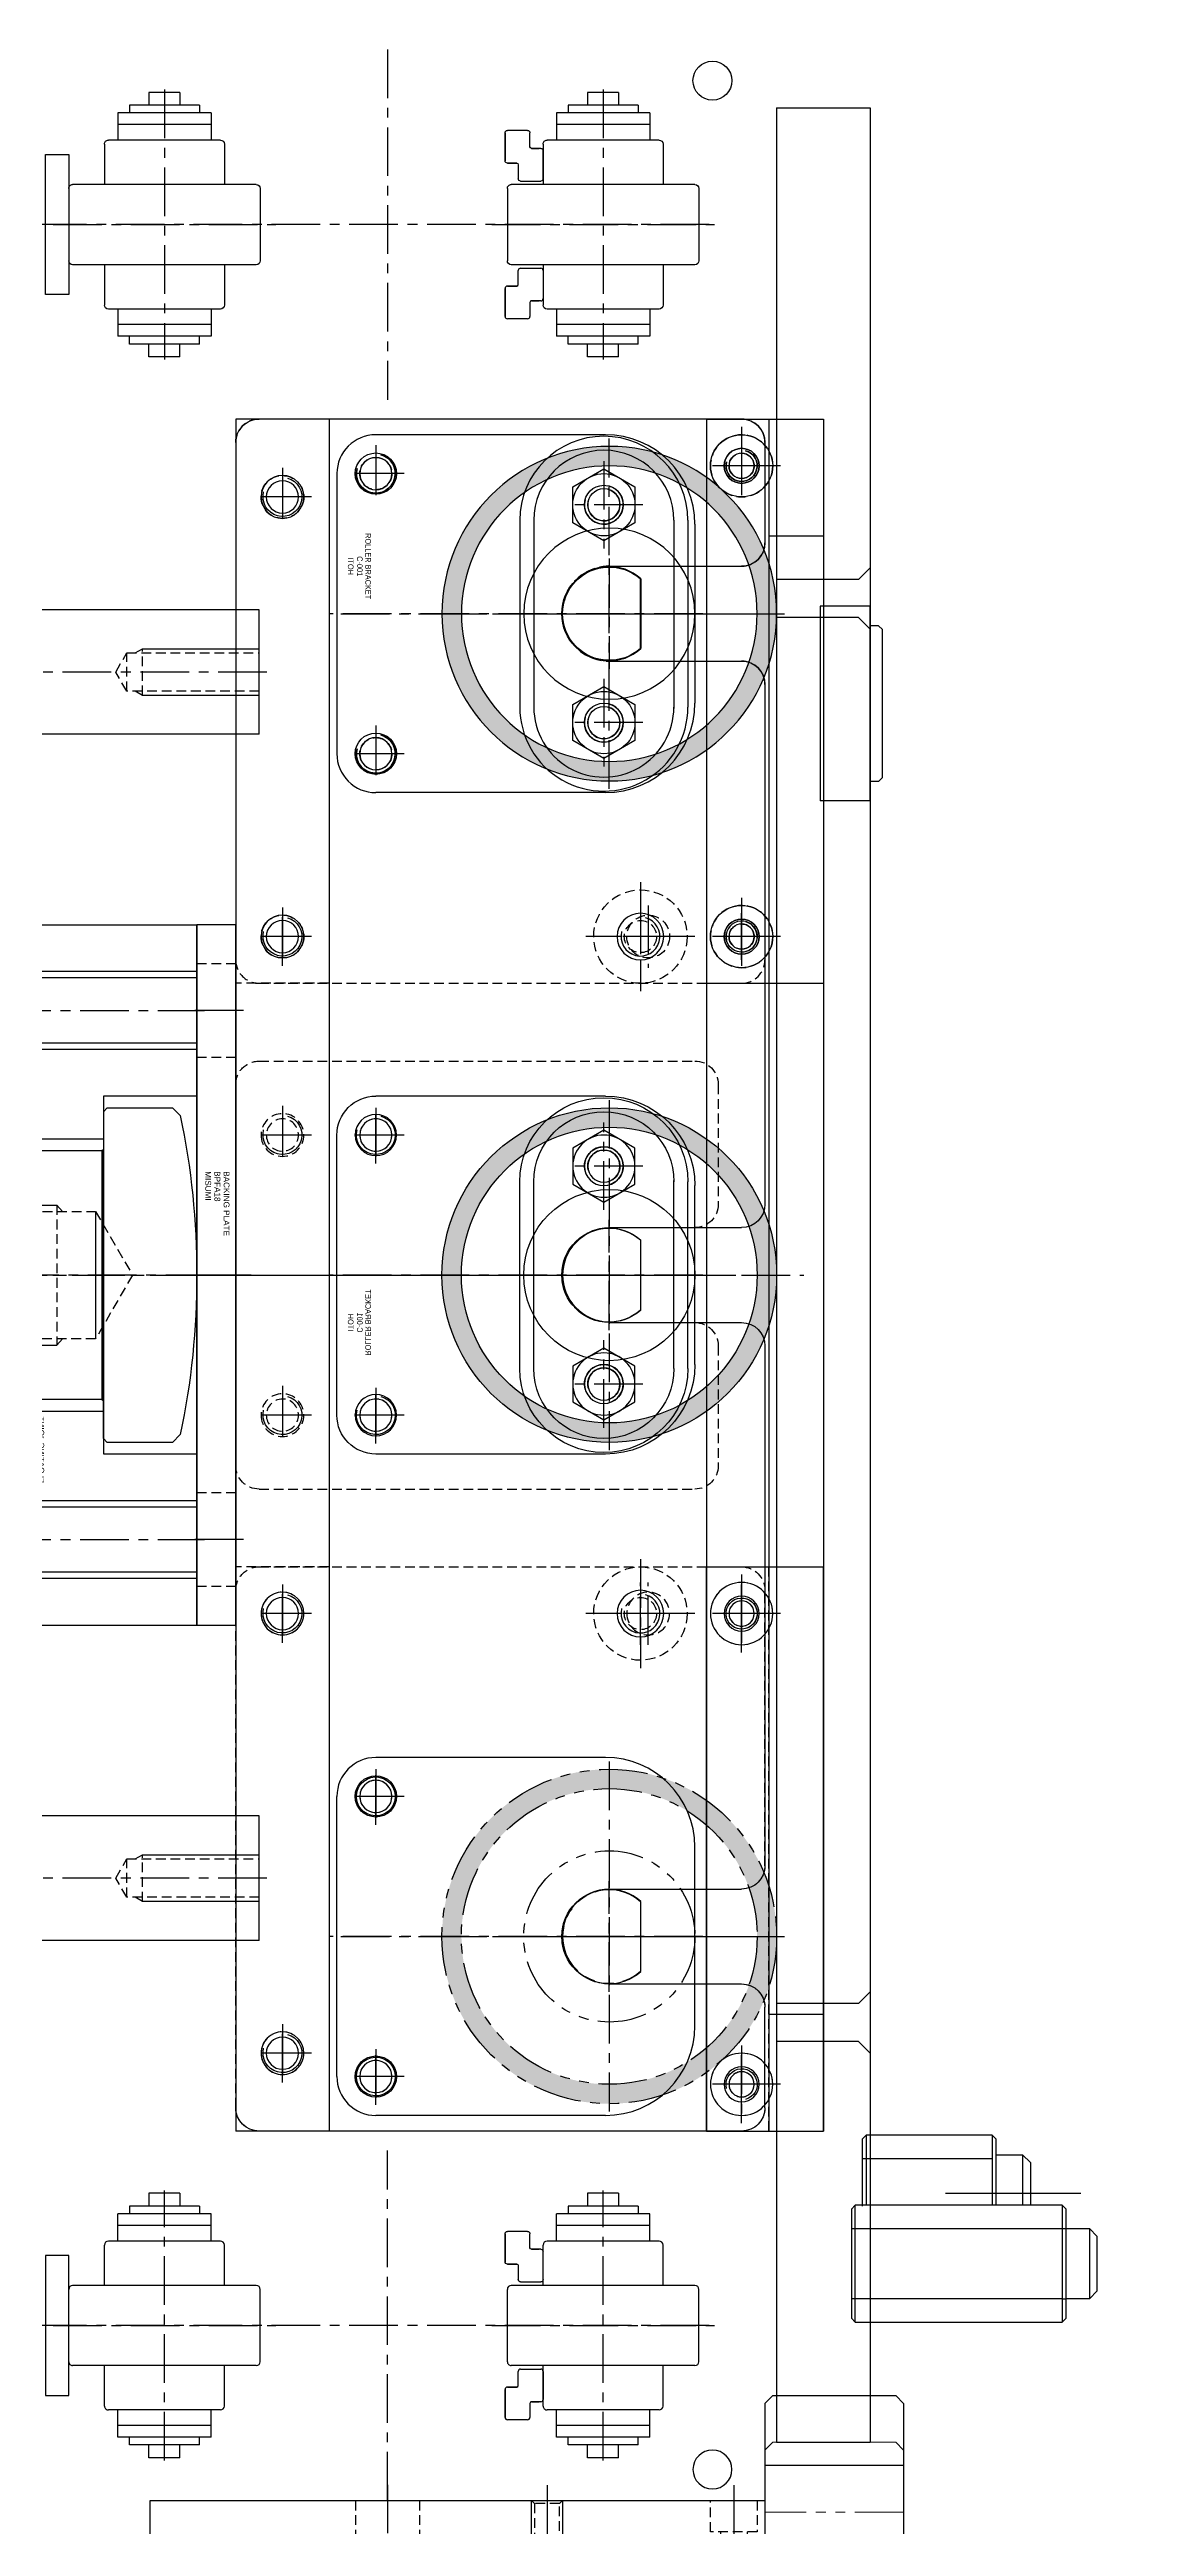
# Model space of a CAD drawing. Header units: inches. Extents: x 0 to 77285, y -118 to 40065.
# Drawn here: x 4494.7 to 4635.1, y 23544.7 to 23863.1 of the extents above; entities that cross this region are included whole.
import ezdxf
from ezdxf.enums import TextEntityAlignment as Align

# ---------------------------------------------------------------- set-up
doc = ezdxf.new("R2010")
doc.units = ezdxf.units.IN
doc.header["$LTSCALE"] = 5
doc.header["$MEASUREMENT"] = 0
for name, pattern in [('CENTER', [2, 1.25, -0.25, 0.25, -0.25]), ('HIDDEN', [0.375, 0.25, -0.125]), ('PHANTOM', [2.5, 1.25, -0.25, 0.25, -0.25, 0.25, -0.25])]:
    doc.linetypes.add(name, pattern=pattern)
for name, color, linetype in [('11', 1, 'CENTER'), ('22', 2, 'HIDDEN'), ('44', 4, 'Continuous'), ('55', 5, 'Continuous'), ('66', 6, 'PHANTOM'), ('77', 40, 'HIDDEN'), ('99', 181, 'Continuous'), ('A', 8, 'Continuous'), ('B', 123, 'Continuous'), ('BOM-T', 4, 'Continuous'), ('G', 231, 'Continuous'), ('T', 3, 'Continuous'), ('Y', 60, 'Continuous')]:
    doc.layers.add(name, color=color, linetype=linetype)
doc.layers.add('33', color=3, linetype='PHANTOM', lineweight=9)
doc.styles.add('SCI', font='')
doc.styles.get("Standard").update_dxf_attribs({"font": 'arial.ttf'})
doc.styles.get('SCI').set_extended_font_data('Gulim')
doc.dimstyles.new('SCH', dxfattribs={"dimtxt": 2.5, "dimasz": 2, "dimexe": 1.25, "dimexo": 0.625, "dimtad": 1, "dimdec": 8, "dimtxsty": 'SCI', "dimcen": 2.5, "dimclrd": 4, "dimclre": 4, "dimclrt": 7, "dimadec": 8, "dimazin": 2, "dimtfac": 1, "dimtdec": 8, "dimtmove": 0, "dimatfit": 3, "dimfxl": 1, "dimarcsym": 0})

# ---------------------------------------------------------------- blocks, each defined once
blk = doc.blocks.new('A$C5A8004F1')
at = {"layer": '11'}
for p, q in [((0, 41.34), (0, -60)), ((-22.5, 0), (22.5, 0))]:
    blk.add_line(p, q, dxfattribs=at)
blk = doc.blocks.new('A$C681845F8')
for p, q in [((12.2, 26.1), (12.2, 2.5)), ((22, 26.6), (12.7, 26.6)), ((22.5, 26.1), (22.5, 2.5)), ((3, 20.3), (3, 8.3)), ((6.5, 20.3), (3, 20.3)), ((4.5, 20.3), (4.5, 8.3)), ((6.5, 21.5), (6.5, 7.1)), ((12.2, 22), (7, 22)), ((27.7, 22), (22.5, 22)), ((28.2, 21.5), (28.2, 7.1)), ((31.7, 20.3), (28.2, 20.3)), ((30.2, 20.3), (30.2, 8.3)), ((31.7, 20.3), (31.7, 8.3)), ((0.35, 16.28), (0.35, 12.31)), ((0.35, 16.28), (2, 16.28)), ((2, 18.8), (2, 9.8)), ((2, 18.8), (3, 18.8)), ((32.7, 18.8), (31.7, 18.8)), ((32.7, 18.8), (32.7, 9.8)), ((34.35, 16.28), (32.7, 16.28)), ((34.35, 16.28), (34.35, 12.31)), ((0.35, 12.31), (2, 12.31)), ((2, 9.8), (3, 9.8)), ((32.7, 9.8), (31.7, 9.8)), ((34.35, 12.31), (32.7, 12.31)), ((6.5, 8.3), (3, 8.3)), ((12.2, 6.6), (7, 6.6)), ((27.7, 6.6), (22.5, 6.6)), ((31.7, 8.3), (28.2, 8.3)), ((22, 2), (12.7, 2))]:
    blk.add_line(p, q)
for centre, start, end in [((12.7, 26.1), 90, 180), ((22, 26.1), 0, 90), ((7, 21.5), 90, 180), ((27.7, 21.5), 0, 90), ((7, 7.1), 180, 270), ((27.7, 7.1), 270, 0), ((12.7, 2.5), 180, 270), ((22, 2.5), 270, 0)]:
    blk.add_arc(centre, 0.5, start, end)
at = {"layer": '11'}
for p, q in [((17.35, 0), (17.35, 28.6)), ((34.7, 14.3), (0, 14.3))]:
    blk.add_line(p, q, dxfattribs=at)
blk = doc.blocks.new('34543e5435435')
at = {"color": 6}
for p, q in [((-2.9, 1.8), (-2.9, 3.6)), ((-2.6, 3.9), (0, 3.9)), ((0.3, 3.6), (0.3, 0)), ((-4.6, -2.3), (-4.6, 1.3)), ((-4.6, 1.3), (-4.6, -2.3)), ((-4.3, 1.6), (-3.1, 1.6)), ((-3.1, 1.6), (-4.3, 1.6)), ((-1.7, -2.6), (-4.3, -2.6)), ((-1.7, -2.6), (-4.3, -2.6)), ((-1.4, -0.5), (-1.4, -2.3)), ((-1.4, -0.5), (-1.4, -2.3)), ((0, -0.3), (-1.2, -0.3)), ((-1.2, -0.3), (-0.2, -0.3))]:
    blk.add_line(p, q, dxfattribs=at)
for centre, radius, start, end in [((-2.6, 3.6), 0.3, 90, 180), ((0, 3.6), 0.3, 0, 90), ((-4.3, 1.3), 0.3, 90, 180), ((-4.3, 1.3), 0.3, 90, 180), ((-3.1, 1.8), 0.2, 270, 0), ((-3.1, 1.8), 0.2, 270, 0), ((0, 0), 0.3, 270, 0), ((-4.3, -2.3), 0.3, 180, 270), ((-4.3, -2.3), 0.3, 180, 270), ((-1.7, -2.3), 0.3, 270, 0), ((-1.7, -2.3), 0.3, 270, 0), ((-1.2, -0.5), 0.2, 90, 180), ((-1.2, -0.5), 0.2, 90, 180)]:
    blk.add_arc(centre, radius, start, end, dxfattribs=at)
blk = doc.blocks.new('A$C41a9233e')
at = {"layer": 'G'}
blk.add_lwpolyline([(-9, 19.77), (9, 19.77), (9, 16.77), (-9, 16.77)], close=True, dxfattribs=at)
blk.add_circle((-18.5, 102.48), 2.5, dxfattribs=at)
blk.add_blockref('A$C5A8004F1', (0, 60.73))
at = {"layer": 'B', "linetype": 'Continuous', "extrusion": (0, 0, -1), "zscale": -1}
for p in [(-17.35, 74.13), (-17.35, 17.77)]:
    blk.add_blockref('A$C681845F8', p, dxfattribs=at)
at = {"layer": 'G', "xscale": -1, "rotation": 270}
blk.add_blockref('34543e5435435', (-9.5, 80.43), dxfattribs=at)
at = {"layer": 'G', "rotation": 90.00000000000001}
blk.add_blockref('34543e5435435', (9.5, 80.43), dxfattribs=at)
blk = doc.blocks.new('A$C5cfc03fb')
at = {"layer": '11'}
blk.add_line((0, 0), (0, 100), dxfattribs=at)
blk.add_blockref('A$C41a9233e', (-135, -0.73))
at = {"xscale": -1}
blk.add_blockref('A$C41a9233e', (135, -0.73), dxfattribs=at)
blk = doc.blocks.new('MDTapSHM3 Dp8')
at = {"layer": '11'}
blk.add_line((-2, 0), (11.78, 0), dxfattribs=at)
at = {"layer": '22'}
for p, q in [((0.27, 1.23), (0, 1.5)), ((0.27, 1.23), (9.07, 1.23)), ((0.27, 1.23), (0.27, -1.23)), ((9.07, 1.23), (9.07, -1.23)), ((9.07, 1.23), (9.78, 0)), ((9.78, 0), (9.07, -1.23)), ((0, -1.5), (0.27, -1.23)), ((9.07, -1.23), (0.27, -1.23))]:
    blk.add_line(p, q, dxfattribs=at)
at = {"layer": 'T'}
for p, q in [((0, 1.5), (8, 1.5)), ((8, 1.5), (8.47, 1.23)), ((8, 1.5), (8, -1.5)), ((0, -1.5), (8, -1.5)), ((8, -1.5), (8.47, -1.23))]:
    blk.add_line(p, q, dxfattribs=at)
blk = doc.blocks.new('A$C65A31C5D')
blk.add_line((0, 8), (0, 0))
blk.add_lwpolyline([(0, 8), (50, 8), (50, 0), (0, 0)])
at = {"layer": '11'}
blk.add_line((-2, 4), (52, 4), dxfattribs=at)
at = {"layer": '22'}
for p, q in [((36, 0), (36, 8)), ((43.5, 7.1), (36, 7.1)), ((43.5, 7.1), (43.5, 0.9)), ((43.5, 0.9), (36, 0.9))]:
    blk.add_line(p, q, dxfattribs=at)
blk.add_blockref('MDTapSHM3 Dp8', (0, 4))
blk = doc.blocks.new('A$C2C580D45')
blk.add_lwpolyline([(-4, 79), (4, 79), (4, 0), (-4, 0)], close=True)
at = {"layer": '11'}
for p, q in [((-6, 75), (6, 75)), ((-6, 51), (6, 51)), ((-6.05, 30.5), (6.05, 30.5))]:
    blk.add_line(p, q, dxfattribs=at)
at = {"layer": '22'}
for p, q in [((-4, 78), (0, 78)), ((0, 78), (0, 72)), ((0, 76.7), (4, 76.7)), ((0, 73.3), (4, 73.3)), ((0, 72), (-4, 72)), ((-3.621, 52.621), (-4, 53)), ((3.621, 52.621), (-3.621, 52.621)), ((-3.621, 52.621), (-3.621, 49.379)), ((4, 53), (3.621, 52.621)), ((3.621, 52.621), (3.621, 49.379)), ((-4, 49), (-3.621, 49.379)), ((-3.621, 49.379), (3.621, 49.379)), ((3.621, 49.379), (4, 49)), ((-4, 34.6), (4, 34.6)), ((-4, 26.4), (4, 26.4))]:
    blk.add_line(p, q, dxfattribs=at)
at = {"layer": 'T'}
for p, q in [((-4, 53), (4, 53)), ((4, 49), (-4, 49))]:
    blk.add_line(p, q, dxfattribs=at)
blk = doc.blocks.new('A$C129331B9')
for p, q in [((0, 0), (0, -25)), ((1, 0), (1, -25))]:
    blk.add_line(p, q)
for points in [[(0, -25), (-9.5, -25), (-9.5, 0), (0, 0)], [(1, 0), (10.5, 0), (10.5, -25), (1, -25)]]:
    blk.add_lwpolyline(points)
at = {"layer": '11'}
for p, q in [((0.5, 2), (0.5, -27)), ((12.5, -12.5), (-11.5, -12.5))]:
    blk.add_line(p, q, dxfattribs=at)
at = {"layer": '22'}
for p, q in [((6.5, -16.5), (6.5, -8.5)), ((6.5, -8.5), (10.5, -8.5)), ((0, -10.25), (-9.5, -10.25)), ((6.5, -10.25), (1, -10.25)), ((0, -14.75), (-9.5, -14.75)), ((6.5, -14.75), (1, -14.75)), ((10.5, -16.5), (6.5, -16.5))]:
    blk.add_line(p, q, dxfattribs=at)
at = {"layer": '77'}
for p, q in [((-5.5, 0), (-5.5, -25)), ((6.5, 0), (6.5, -25))]:
    blk.add_line(p, q, dxfattribs=at)
blk = doc.blocks.new('A$C175E480F')
for p, q in [((-24.8, 5.25), (-25.5, 5.25)), ((-25.5, 5.25), (-25.5, -5.25)), ((-24.1865, 6), (-24.8, 5.3865)), ((-24.8, 5.3865), (-24.8, -5.3865)), ((23.8865, 6), (-24.1865, 6)), ((-24.1865, 6), (-24.1865, -6)), ((24.5, 5.3865), (23.8865, 6)), ((23.8865, 6), (23.8865, -6)), ((24.5, 5.3865), (24.5, -5.3865)), ((24.9, 5.25), (24.5, 5.25)), ((24.9, 5.25), (25.5, 4.65)), ((25.9496, 4.65), (25.5, 4.65)), ((25.5, 4.65), (25.5, -5.25)), ((26.41, 3.385), (25.9496, 4.65)), ((26.41, 2.125), (26.41, 3.385)), ((25.5, 2.125), (26.41, 2.125)), ((27.2, 2.15), (26.41, 2.15)), ((27.2, 2.15), (27.2, -5.25)), ((27.5, 1.85), (27.5, -4.95)), ((37.7, 1), (27.5, 1)), ((37.7, 1), (37.7, -4.1)), ((-25.5, -5.25), (-24.8, -5.25)), ((-24.8, -5.3865), (-24.1865, -6)), ((-24.1865, -6), (23.8865, -6)), ((23.8865, -6), (24.5, -5.3865)), ((24.5, -5.25), (27.2, -5.25)), ((27.5, -4.1), (37.7, -4.1))]:
    blk.add_line(p, q)
for centre, start, end in [((27.2, 1.85), 0, 90), ((27.2, -4.95), 270, 0)]:
    blk.add_arc(centre, 0.3, start, end)
at = {"layer": '11'}
blk.add_line((-28.05, 0), (28.05, 0), dxfattribs=at)
at = {"layer": 'T'}
for p, q in [((-24.8, 5.3865), (24.5, 5.3865)), ((-24.8, -5.3865), (24.5, -5.3865))]:
    blk.add_line(p, q, dxfattribs=at)
blk = doc.blocks.new('A$C093E3894')
for p, q in [((-7.32, -2.32), (-7.32, 2.32)), ((-6.97, -2.3), (-6.97, 2.32)), ((-6.5, 2.32), (-6.97, -2.32)), ((-6.62, -2.32), (-6.15, 2.32)), ((-5.62, 2.32), (-6.1, -2.32)), ((-5.75, -2.32), (-5.27, 2.32)), ((13.1, -2.32), (12.63, 2.32)), ((12.98, 2.32), (13.45, -2.32)), ((13.98, -2.32), (13.5, 2.32)), ((13.85, 2.32), (14.33, -2.32)), ((14.33, -2.3), (14.33, 2.32)), ((14.68, -2.32), (14.68, 2.32))]:
    blk.add_line(p, q)
for centre in [(-7.15, 2.32), (-6.32, 2.32), (-5.45, 2.32), (12.8, 2.32), (13.68, 2.32), (14.5, 2.32), (-7.15, -2.32), (-6.8, -2.32), (-5.92, -2.32), (13.28, -2.32), (14.15, -2.32), (14.5, -2.32)]:
    blk.add_circle(centre, 0.175)
at = {"layer": '11'}
for p, q in [((-8.32, 0), (20.68, 0)), ((-7.15, 2.32), (14.45, 2.32)), ((-7.15, -2.32), (14.45, -2.32))]:
    blk.add_line(p, q, dxfattribs=at)
at = {"layer": '66'}
for p, q in [((2.88, -2.32), (2.88, 2.32)), ((3.23, -2.3), (3.23, 2.32)), ((3.7, 2.32), (3.23, -2.32)), ((3.58, -2.32), (4.05, 2.32)), ((4.58, 2.32), (4.1, -2.32)), ((4.45, -2.32), (4.93, 2.32))]:
    blk.add_line(p, q, dxfattribs=at)
for centre in [(3.05, 2.32), (3.88, 2.32), (4.75, 2.32), (3.05, -2.32), (3.4, -2.32), (4.28, -2.32)]:
    blk.add_circle(centre, 0.175, dxfattribs=at)
blk = doc.blocks.new('A$C5D6E7CBF')
at = {"color": 0}
for p, q in [((-44.5, 20), (-44.5, 31.5)), ((-16.5, 31.5), (-44.5, 31.5)), ((-16.5, 28.2), (-16.5, 31.5)), ((-16.5, 28.2), (-44.5, 28.2)), ((-66, 19), (-65, 20)), ((-65, 20), (0, 20)), ((-57, 2.2), (-57, 20)), ((0, 20), (0, 2.2)), ((-66, 19), (-66, 3.2)), ((-65, 2.2), (-66, 3.2)), ((-65, 2.2), (0, 2.2))]:
    blk.add_line(p, q, dxfattribs=at)
for p, q in [((-19.5, 20), (-19.5, 28.2)), ((-16.5, 28.2), (-16.5, 20))]:
    blk.add_line(p, q)
at = {"layer": '11'}
for p, q in [((-40.5, 33.5), (-40.5, 15.5)), ((-25, 24), (-14.5, 24))]:
    blk.add_line(p, q, dxfattribs=at)
at = {"layer": '22'}
for p, q in [((-42.5, 18.5), (-42.5, 31.5)), ((-38.5, 18.5), (-38.5, 31.5)), ((-23, 27.1), (-23, 20.9)), ((-16.5, 27.1), (-23, 27.1)), ((-16.5, 20.9), (-23, 20.9)), ((-42.5, 18.5), (-40.5, 17.35)), ((-42.5, 18.5), (-38.5, 18.5)), ((-40.5, 17.35), (-38.5, 18.5))]:
    blk.add_line(p, q, dxfattribs=at)
blk = doc.blocks.new('A$C7E780204')
for p, q in [((-7.5, 1.8), (-7.3, 2)), ((-7.5, 1.8), (-7.5, -1.8)), ((-7.3, 2), (7.3, 2)), ((-7.3, 2), (-7.3, -2)), ((7.3, 2), (7.5, 1.8)), ((7.3, 2), (7.3, -2)), ((7.5, 1.8), (7.5, -1.8)), ((-7.5, -1.8), (-7.3, -2)), ((7.3, -2), (-7.3, -2)), ((7.3, -2), (7.5, -1.8))]:
    blk.add_line(p, q)
at = {"layer": '11'}
blk.add_line((-8.5, 0), (8.5, 0), dxfattribs=at)
blk = doc.blocks.new('A$C7C770ADB')
at = {"xscale": -1, "rotation": 180}
blk.add_blockref('A$C5D6E7CBF', (40.5, 31.5), dxfattribs=at)
at = {"rotation": 270}
blk.add_blockref('A$C7E780204', (0, 5.5), dxfattribs=at)
blk = doc.blocks.new('A$C03a9da0b')
at = {"xscale": -1}
for name, p in [('A$C7C770ADB', (-12, 37)), ('A$C65A31C5D', (-8, 40.5)), ('A$C2C580D45', (-4, -30.5)), ('A$C129331B9', (-17.5, 33))]:
    blk.add_blockref(name, p, dxfattribs=at)
blk.add_blockref('A$C093E3894', (-44.18, 44.5))
at = {"layer": '33', "xscale": -1}
blk.add_blockref('A$C7C770ADB', (-18, 37, 0), dxfattribs=at)
at = {"layer": '55', "xscale": -1.000000000000002, "rotation": 90}
blk.add_blockref('A$C175E480F', (-18, 7.5), dxfattribs=at)
blk = doc.blocks.new('A$C599342af')
for p, q in [((78.99, 0), (-10.99, 0)), ((-10.99, -24), (-10.99, 0)), ((-4.19, 0), (-4.19, -24)), ((4.19, 0), (4.19, -24)), ((11.01, -12), (11.01, 0)), ((56.99, 0), (56.99, -12)), ((63.81, 0), (63.81, -24)), ((72.19, 0), (72.19, -24)), ((78.99, 0), (78.99, -24)), ((13.5, -2.12), (12.5, -3.12)), ((12.5, -3.12), (12.5, -11.5)), ((55.5, -3.12), (54.5, -2.12)), ((55.5, -11.5), (55.5, -3.12)), ((56.99, -12), (11.01, -12)), ((12.5, -11.5), (13, -12)), ((13, -12), (17.8, -12)), ((16.52, -24), (16.52, -12)), ((50, -12.2), (18, -12.2)), ((18, -12.2), (18, -30)), ((50, -30), (50, -12.2)), ((55, -12), (50.2, -12)), ((51.48, -12), (51.48, -24)), ((55, -12), (55.5, -11.5)), ((42.19, -13), (25.81, -13)), ((18, -24), (-10.99, -24)), ((78.99, -24), (51.48, -24)), ((18, -30), (20.5, -30)), ((20.5, -30), (20.5, -45)), ((25.41, -45), (25.41, -30)), ((25.41, -30), (42.59, -30)), ((42.59, -30), (42.59, -45)), ((47.5, -45), (47.5, -30)), ((47.5, -30), (50, -30)), ((47.5, -45), (20.5, -45))]:
    blk.add_line(p, q)
for centre, radius, start, end in [((34, -100), 100, 78.1705, 101.8295), ((17.8, -12.2), 0.2, 0, 90), ((50.2, -12.2), 0.2, 90, 180)]:
    blk.add_arc(centre, radius, start, end)
at = {"layer": '11'}
for p, q in [((0, -25), (0, 1)), ((34, 2.25), (34, -47.25)), ((34, -26), (34, 2)), ((68, -25), (68, 1))]:
    blk.add_line(p, q, dxfattribs=at)
at = {"layer": '22'}
for p, q in [((34, -8.27), (25.81, -13)), ((42.19, -13), (34, -8.27)), ((25.81, -13), (25.81, -44.19)), ((42.19, -44.19), (42.19, -13)), ((43, -18), (25, -18)), ((25.81, -44.19), (25, -45)), ((42.19, -44.19), (25.81, -44.19)), ((43, -45), (42.19, -44.19))]:
    blk.add_line(p, q, dxfattribs=at)
at = {"layer": 'A'}
for p, q in [((17.8, -12), (50.2, -12)), ((25.41, -30), (42.59, -45)), ((25.41, -45), (42.59, -30))]:
    blk.add_line(p, q, dxfattribs=at)
at = {"layer": 'T'}
for p, q in [((-5, 0), (-5, -24)), ((5, 0), (5, -24)), ((63, 0), (63, -24)), ((73, 0), (73, -24)), ((25.81, -17.25), (25, -18)), ((25, -45), (25, -18)), ((42.19, -17.25), (43, -18)), ((43, -45), (43, -18))]:
    blk.add_line(p, q, dxfattribs=at)
at = {"layer": 'BOM-T', "color": 4}
for s, p in [('FLOATING JOINT', (7.27, -19.99)), ('FJBT18', (7.27, -21.17)), ('MISUMI', (7.27, -22.35))]:
    blk.add_text(s, height=0.75, dxfattribs=at).set_placement(p, align=Align.MIDDLE_LEFT)
blk = doc.blocks.new('A$C3f96074d')
for p, q in [((45, 0), (-45, 0)), ((-45, 0), (-45, -5)), ((45, -5), (45, 0)), ((45, -5), (-45, -5))]:
    blk.add_line(p, q)
blk.add_point((0, 0))
at = {"layer": '11'}
for p, q in [((-34, 1), (-34, -6)), ((0, 2), (0, -7)), ((34, 1), (34, -6))]:
    blk.add_line(p, q, dxfattribs=at)
at = {"layer": '22'}
for p, q in [((-40, 0), (-40, -5)), ((-28, -5), (-28, 0)), ((28, 0), (28, -5)), ((40, -5), (40, 0))]:
    blk.add_line(p, q, dxfattribs=at)
at = {"layer": 'BOM-T', "color": 4}
for s, p in [('BACKING PLATE', (-13.35, -1.18)), ('BPFA18', (-13.35, -2.36)), ('MISUMI', (-13.35, -3.54))]:
    blk.add_text(s, height=0.75, dxfattribs=at).set_placement(p, align=Align.MIDDLE_LEFT)
blk = doc.blocks.new('A$C21097e61')
for p, q in [((-8, 0), (8, 0)), ((8, 0), (8, -122)), ((-8, 0), (-8, -122)), ((-8, -122), (-6, -122)), ((-6, -122), (-6, -130)), ((6, -122), (8, -122)), ((6, -122), (6, -130)), ((-6, -130), (6, -130))]:
    blk.add_line(p, q)
at = {"layer": '11'}
blk.add_line((0, 1), (0, -131), dxfattribs=at)
at = {"layer": '22'}
for p, q in [((-2.46, 0), (-2.46, -17)), ((2.46, -17), (2.46, 0)), ((-3, -15), (3, -15)), ((-2.46, -17), (0, -18.42)), ((-2.46, -17), (2.46, -17)), ((0, -18.42), (2.46, -17)), ((0, -111.58), (-2.46, -113)), ((-2.46, -113), (-2.46, -130)), ((2.46, -113), (-2.46, -113)), ((2.46, -113), (0, -111.58)), ((2.46, -130), (2.46, -113)), ((3, -115), (-3, -115))]:
    blk.add_line(p, q, dxfattribs=at)
at = {"layer": 'T'}
for p, q in [((-3, 0), (-3, -15)), ((3, -15), (3, 0)), ((-3, -15), (-2.46, -15.94)), ((2.46, -15.94), (3, -15)), ((-2.46, -114.06), (-3, -115)), ((3, -115), (2.46, -114.06)), ((-3, -115), (-3, -130)), ((3, -130), (3, -115))]:
    blk.add_line(p, q, dxfattribs=at)
blk = doc.blocks.new('A$Cca2a8c39E')
for p, q in [((-12, 10.1), (12, 10.1)), ((-11.5, 11), (11.5, 11)), ((-12, 8.3), (12.17, 8.3)), ((-18.62, -0.7), (-16.31, 3.3)), ((-16.31, 3.3), (-11.69, 3.3)), ((-11.69, 3.3), (-9.38, -0.7)), ((-4.49, 4.05), (4.49, 4.05)), ((9.38, -0.7), (11.69, 3.3)), ((11.69, 3.3), (16.31, 3.3)), ((16.31, 3.3), (18.62, -0.7)), ((-23, -0.5), (-23, -30)), ((-16.31, -4.7), (-18.62, -0.7)), ((-9.38, -0.7), (-11.69, -4.7)), ((11.69, -4.7), (9.38, -0.7)), ((18.62, -0.7), (16.31, -4.7)), ((23, -0.5), (23, -30)), ((-11.69, -4.7), (-16.31, -4.7)), ((16.31, -4.7), (11.69, -4.7)), ((-12, -9.7), (12, -9.7)), ((-12, -11.5), (12, -11.5)), ((-18, -35), (18, -35))]:
    blk.add_line(p, q)
for centre, radius in [((-14, -0.7), 4), ((14, -0.7), 4), ((-14, -0.7), 2.5), ((-14, -0.7), 2.07), ((14, -0.7), 2.5), ((14, -0.7), 2.07), ((-18, -30), 2.65), ((18, -30), 2.65)]:
    blk.add_circle(centre, radius)
for centre, radius, start, end in [((-11.5, -0.5), 11.5, 90, 180), ((-12, -0.7), 10.8, 90, 270), ((11.5, -0.5), 11.5, 0, 90), ((12, -0.7), 10.8, 270, 90), ((-12, -0.7), 9, 90, 270), ((12, -0.7), 9, 270, 90), ((0, 0), 6.05, 137.9776, 42.0224), ((-18, -30), 5, 180, 270), ((18, -30), 5, 270, 0)]:
    blk.add_arc(centre, radius, start, end)
at = {"layer": '11'}
for p, q in [((0, 12), (0, -36)), ((-14, 4.3), (-14, -5.7)), ((14, 4.3), (14, -5.7)), ((-7, 0), (7, 0)), ((-19.62, -0.7), (-8.38, -0.7)), ((8.38, -0.7), (19.62, -0.7)), ((-18, -26.35), (-18, -33.65)), ((18, -26.35), (18, -33.65)), ((-21.65, -30), (-14.35, -30)), ((14.35, -30), (21.65, -30))]:
    blk.add_line(p, q, dxfattribs=at)
at = {"layer": 'T'}
for centre, radius in [((-14, -0.7), 2.5), ((-14, -0.7), 2.07), ((14, -0.7), 2.5), ((14, -0.7), 2.07)]:
    blk.add_arc(centre, radius, 255, 165, dxfattribs=at)
at = {"layer": '44', "style": 'SCI'}
for s, height, p in [('ROLLER BRACKET', 0.7212, (-6.1, -30.99)), ('C-001', 0.721, (-6.1, -32.06)), ('ITOH', 0.721, (-6.1, -33.23))]:
    blk.add_text(s, height=height, dxfattribs=at).set_placement(p, align=Align.MIDDLE_CENTER)
blk = doc.blocks.new('A$C5f40b4d2E')
h = blk.add_hatch(color=256)
h.dxf.hatch_style = 1
h.paths.add_polyline_path([(-21.5, 0, 1), (21.5, 0, 1)])
h.paths.add_polyline_path([(19, 0, -1), (-19, 0, -1)], flags=16)
h.paths.add_polyline_path([(6, 0, -1), (-6, 0, -1)], flags=0)
blk.add_line((-4.47, 4), (4.47, 4))
for radius in [21.5, 19, 11]:
    blk.add_circle((0, 0), radius)
blk.add_arc((0, 0), 6, 138.1897, 41.8103)
at = {"layer": '11'}
for p, q in [((0, -22.5), (0, 22.5)), ((-22.5, 0), (22.5, 0))]:
    blk.add_line(p, q, dxfattribs=at)
blk = doc.blocks.new('A$Ceacdeef6E')
h = blk.add_hatch(color=256)
h.dxf.hatch_style = 1
h.paths.add_polyline_path([(-21.5, 0, 1), (21.5, 0, 1)])
h.paths.add_polyline_path([(19, 0, -1), (-19, 0, -1)], flags=16)
h.paths.add_polyline_path([(6, 0, -1), (-6, 0, -1)], flags=0)
blk.add_line((-4.47, 4), (4.47, 4))
for radius in [21.5, 19, 11]:
    blk.add_circle((0, 0), radius)
blk.add_arc((0, 0), 6, 138.1897, 41.8103)
at = {"layer": '11'}
for p, q in [((0, -22.5), (0, 22.5)), ((-22.5, 0), (22.5, 0))]:
    blk.add_line(p, q, dxfattribs=at)
blk = doc.blocks.new('A$Cb106c131')
for p, q in [((11.5, 11), (-11.5, 11)), ((4.49, 4.05), (-4.49, 4.05)), ((-23, -0.5), (-23, -30)), ((23, -0.5), (23, -30)), ((18, -35), (-18, -35))]:
    blk.add_line(p, q)
for centre in [(-18, -30), (18, -30)]:
    blk.add_circle(centre, 2.65)
for centre, radius, start, end in [((-11.5, -0.5), 11.5, 90, 180), ((11.5, -0.5), 11.5, 0, 90), ((0, 0), 6.05, 137.9776, 42.0224), ((-18, -30), 5, 180, 270), ((18, -30), 5, 270, 0)]:
    blk.add_arc(centre, radius, start, end)
at = {"layer": '11'}
for p, q in [((0, 12), (0, -36)), ((7, 0), (-7, 0)), ((-18, -26.35), (-18, -33.65)), ((18, -26.35), (18, -33.65)), ((-14.35, -30), (-21.65, -30)), ((21.65, -30), (14.35, -30))]:
    blk.add_line(p, q, dxfattribs=at)
blk = doc.blocks.new('A$C060f00b1')
for radius in [6, 2.07]:
    blk.add_circle((0, 0), radius)
at = {"layer": '11'}
for p, q in [((0, 7), (0, -7)), ((-7, 0), (7, 0))]:
    blk.add_line(p, q, dxfattribs=at)
at = {"layer": 'T'}
blk.add_arc((0, 0), 2.5, 255, 165, dxfattribs=at)
blk = doc.blocks.new('A$C9b6f1385')
for p, q in [((110, 12, 0), (-110, 12, 0)), ((-110, 12, 0), (-110, 0, 0)), ((110, 12, 0), (110, 0, 0)), ((110, 0, 0), (-110, 0, 0))]:
    blk.add_line(p, q)
for centre in [(-100, 6, 0), (-43.5, 6), (43.5, 6, 0), (100, 6, 0)]:
    blk.add_circle(centre, 2.07)
at = {"layer": '11'}
for p, q in [((-100, 9.5, 0), (-100, 2.5, 0)), ((-43.5, 9.5), (-43.5, 2.5)), ((-18, 9.5, 0), (-18, 2.5, 0)), ((18, 9.5, 0), (18, 2.5, 0)), ((43.5, 9.5, 0), (43.5, 2.5, 0)), ((100, 9.5, 0), (100, 2.5, 0)), ((-96.5, 6, 0), (-103.5, 6, 0)), ((-40, 6), (-47, 6)), ((-14.5, 6, 0), (-21.5, 6, 0)), ((21.5, 6, 0), (14.5, 6, 0)), ((47, 6, 0), (40, 6, 0)), ((103.5, 6, 0), (96.5, 6, 0))]:
    blk.add_line(p, q, dxfattribs=at)
at = {"layer": '22'}
for p, q in [((-37.5, 12, 0), (-37.5, 0, 0)), ((37.5, 12, 0), (37.5, 0, 0))]:
    blk.add_line(p, q, dxfattribs=at)
for centre in [(-18, 6, 0), (18, 6, 0)]:
    blk.add_circle(centre, 2.07, dxfattribs=at)
at = {"layer": 'T'}
for centre in [(-100, 6, 0), (-43.5, 6), (-18, 6, 0), (18, 6, 0), (43.5, 6, 0), (100, 6, 0)]:
    blk.add_arc(centre, 2.5, 15, 285, dxfattribs=at)
blk = doc.blocks.new('A$C14d83b63')
for p, q in [((-107, 68, 0), (-94.1, 68)), ((-9.1, 68), (-75.9, 68)), ((75.9, 68), (9.1, 68)), ((107, 68, 0), (94.1, 68)), ((-110, 65, 0), (-110, 3, 0)), ((-91.1, 48), (-91.1, 65)), ((-78.9, 48), (-78.9, 65)), ((-6.1, 48), (-6.1, 65)), ((6.1, 48), (6.1, 65)), ((78.9, 48), (78.9, 65)), ((91.1, 48), (91.1, 65)), ((110, 65, 0), (110, 3, 0)), ((107, 0, 0), (-107, 0, 0))]:
    blk.add_line(p, q)
for centre, radius in [((-104, 65), 1.62), ((-43.5, 65, 0), 1.62), ((43.5, 65, 0), 1.62), ((104, 65), 1.62), ((-43.5, 52, 0), 3), ((43.5, 52, 0), 3), ((-103, 18), 2.07), ((-67, 18), 2.07), ((-18, 18), 2.07), ((18, 18), 2.07), ((67, 18), 2.07), ((103, 18), 2.07), ((-100, 6), 2.75), ((-43.5, 6, 0), 2.75), ((43.5, 6, 0), 2.75), ((43.5, 6, 0), 2.75), ((100, 6, 0), 2.75)]:
    blk.add_circle(centre, radius)
for centre, radius, start, end in [((-107, 65, 0), 3, 90, 180), ((-94.1, 65), 3, 0, 90), ((-75.9, 65), 3, 90, 180), ((-9.1, 65), 3, 0, 90), ((9.1, 65), 3, 90, 180), ((75.9, 65), 3, 0, 90), ((94.1, 65), 3, 90, 180), ((107, 65, 0), 3, 0, 90), ((-85, 48), 6.1, 180, 0), ((0, 48), 6.1, 180, 0), ((85, 48), 6.1, 180, 0), ((-107, 3, 0), 3, 180, 270), ((107, 3, 0), 3, 270, 0)]:
    blk.add_arc(centre, radius, start, end)
at = {"layer": '11'}
for p, q in [((0, -5), (0, 73)), ((-104, 68), (-104, 62)), ((-85, 13.5), (-85, 69)), ((-43.5, 68, 0), (-43.5, 62, 0)), ((43.5, 68, 0), (43.5, 62, 0)), ((85, 13.5), (85, 69)), ((104, 68), (104, 62)), ((-107, 65), (-101, 65)), ((-46.5, 65, 0), (-40.5, 65, 0)), ((46.5, 65, 0), (40.5, 65, 0)), ((107, 65), (101, 65)), ((-43.5, 56, 0), (-43.5, 48, 0)), ((43.5, 56, 0), (43.5, 48, 0)), ((-47.5, 52, 0), (-39.5, 52, 0)), ((47.5, 52, 0), (39.5, 52, 0)), ((-92.1, 48), (-77.9, 48)), ((-7.1, 48), (7.1, 48)), ((92.1, 48), (77.9, 48)), ((-103, 21.5), (-103, 14.5)), ((-67, 21.5), (-67, 14.5)), ((-18, 21.5), (-18, 14.5)), ((18, 21.5), (18, 14.5)), ((67, 21.5), (67, 14.5)), ((103, 21.5), (103, 14.5)), ((-99.5, 18), (-106.5, 18)), ((-63.5, 18), (-70.5, 18)), ((-14.5, 18), (-21.5, 18)), ((21.5, 18), (14.5, 18)), ((70.5, 18), (63.5, 18)), ((106.5, 18), (99.5, 18)), ((-100, 9.75), (-100, 2.25)), ((-43.5, 9.75, 0), (-43.5, 2.25, 0)), ((43.5, 9.75, 0), (43.5, 2.25, 0)), ((43.5, 9.75, 0), (43.5, 2.25, 0)), ((100, 9.75, 0), (100, 2.25, 0)), ((-96.25, 6), (-103.75, 6)), ((-39.75, 6, 0), (-47.25, 6, 0)), ((39.75, 6, 0), (47.25, 6, 0)), ((39.75, 6, 0), (47.25, 6, 0)), ((103.75, 6, 0), (96.25, 6, 0))]:
    blk.add_line(p, q, dxfattribs=at)
at = {"layer": 'T'}
for centre, radius, start, end in [((-104, 65), 2, 255, 165), ((-43.5, 65, 0), 2, 255, 165), ((43.5, 65, 0), 2, 15, 285), ((104, 65), 2, 15, 285), ((-103, 18), 2.5, 15, 285), ((-67, 18), 2.5, 15, 285), ((-18, 18), 2.5, 15, 285), ((18, 18), 2.5, 15, 285), ((67, 18), 2.5, 15, 285), ((103, 18), 2.5, 15, 285)]:
    blk.add_arc(centre, radius, start, end, dxfattribs=at)
blk = doc.blocks.new('A$C4405bfb3')
for p, q in [((-17, 62), (-4.1, 62)), ((14.1, 62), (49.5, 62, 0)), ((-20, 59), (-20, -3)), ((-1.1, 42), (-1.1, 59)), ((11.1, 42), (11.1, 59)), ((52.5, -3, 0), (52.5, 59, 0)), ((-17, -6), (49.5, -6, 0))]:
    blk.add_line(p, q)
for centre, radius in [((-14, 59), 1.62), ((46.5, 59, 0), 1.62), ((46.5, 47, 0), 2.75), ((-13, 12), 2.07), ((23, 12), 2.07), ((-10, 0), 2.75), ((46.5, 0, 0), 2.75)]:
    blk.add_circle(centre, radius)
for centre, radius, start, end in [((-17, 59), 3, 90, 180), ((-4.1, 59), 3, 0, 90), ((14.1, 59), 3, 90, 180), ((49.5, 59, 0), 3, 0, 90), ((5, 42), 6.1, 180, 0), ((-17, -3), 3, 180, 270), ((49.5, -3, 0), 3, 270, 0)]:
    blk.add_arc(centre, radius, start, end)
at = {"layer": '11'}
for p, q in [((-14, 62), (-14, 56)), ((5, 34.9), (5, 63)), ((46.5, 62, 0), (46.5, 56, 0)), ((-17, 59), (-11, 59)), ((49.5, 59, 0), (43.5, 59, 0)), ((46.5, 51, 0), (46.5, 43, 0)), ((42.5, 47, 0), (50.5, 47, 0)), ((-2.1, 42), (12.1, 42)), ((-13, 15.5), (-13, 8.5)), ((23, 15.5), (23, 8.5)), ((-16.5, 12), (-9.5, 12)), ((19.5, 12), (26.5, 12)), ((-10, 3.75), (-10, -3.75)), ((46.5, 3.75, 0), (46.5, -3.75, 0)), ((-13.75, 0), (-6.25, 0)), ((42.75, 0, 0), (50.25, 0, 0))]:
    blk.add_line(p, q, dxfattribs=at)
at = {"layer": 'T'}
for centre, radius, start, end in [((-14, 59), 2, 255, 165), ((46.5, 59, 0), 2, 15, 285), ((-13, 12), 2.5, 255, 165), ((23, 12), 2.5, 255, 165)]:
    blk.add_arc(centre, radius, start, end, dxfattribs=at)
blk = doc.blocks.new('A$C91b4c871')
for p, q in [((-9.1, 62, 0), (-24.5, 62, 0)), ((24.5, 62), (9.1, 62, 0)), ((-27.5, 3, 0), (-27.5, 59, 0)), ((-6.1, 48, 0), (-6.1, 59, 0)), ((6.1, 48, 0), (6.1, 59, 0)), ((27.5, 3, 0), (27.5, 59, 0)), ((24.5, 0, 0), (-24.5, 0, 0))]:
    blk.add_line(p, q)
for centre, radius in [((-18, 18, 0), 2.07), ((18, 18, 0), 2.07), ((-18, 6, 0), 2.75), ((18, 6, 0), 2.75)]:
    blk.add_circle(centre, radius)
for centre, radius, start, end in [((-24.5, 59, 0), 3, 90, 180), ((-9.1, 59, 0), 3, 0, 90), ((9.1, 59, 0), 3, 90, 180), ((24.5, 59, 0), 3, 0, 90), ((0, 48, 0), 6.1, 180, 0), ((-24.5, 3, 0), 3, 180, 270), ((24.5, 3, 0), 3, 270, 0)]:
    blk.add_arc(centre, radius, start, end)
at = {"layer": '11'}
for p, q in [((0, -1, 0), (0, 63, 0)), ((-7.1, 48, 0), (7.1, 48, 0)), ((-18, 21.5, 0), (-18, 14.5, 0)), ((18, 21.5, 0), (18, 14.5, 0)), ((-14.5, 18, 0), (-21.5, 18, 0)), ((21.5, 18, 0), (14.5, 18, 0)), ((-18, 9.75, 0), (-18, 2.25, 0)), ((18, 9.75, 0), (18, 2.25, 0)), ((-14.25, 6, 0), (-21.75, 6, 0)), ((21.75, 6, 0), (14.25, 6, 0))]:
    blk.add_line(p, q, dxfattribs=at)
at = {"layer": 'T'}
for centre in [(-18, 18, 0), (18, 18, 0)]:
    blk.add_arc(centre, 2.5, 15, 285, dxfattribs=at)
blk = doc.blocks.new('A$C3262c218')
for p, q in [((-16, 10.5), (56.5, 10.5, 0)), ((-16, -4.5), (-16, 10.5)), ((56.5, -4.5, 0), (56.5, 10.5, 0)), ((-16, -4.5), (56.5, -4.5, 0))]:
    blk.add_line(p, q)
for centre, radius in [((-10, 0), 4), ((50.5, 0, 0), 4), ((-10, 0), 2.25), ((50.5, 0, 0), 2.25)]:
    blk.add_circle(centre, radius)
at = {"layer": '11'}
for p, q in [((-10, 5), (-10, -5)), ((50.5, 5, 0), (50.5, -5, 0)), ((-15, 0), (-5, 0)), ((45.5, 0, 0), (55.5, 0, 0))]:
    blk.add_line(p, q, dxfattribs=at)
at = {"layer": '22'}
blk.add_line((-16, 3.5), (56.5, 3.5, 0), dxfattribs=at)
blk = doc.blocks.new('A$C77d2b8db')
for p, q in [((200, 10.5), (-20, 10.5)), ((-20, -4.5), (-20, 10.5)), ((-5, 3.5), (-5, 10.5)), ((185, 3.5), (185, 10.5)), ((200, -4.5), (200, 10.5)), ((200, 3.5), (-20, 3.5)), ((200, -4.5), (-20, -4.5))]:
    blk.add_line(p, q)
for centre in [(-14, 0), (46.5, 0, 0), (133.5, 0, 0), (194, 0)]:
    blk.add_circle(centre, 2.25)
at = {"layer": '11'}
for p, q in [((-14, 5), (-14, -5)), ((46.5, 5, 0), (46.5, -5, 0)), ((133.5, 5, 0), (133.5, -5, 0)), ((194, 5), (194, -5)), ((-9, 0), (-19, 0)), ((51.5, 0, 0), (41.5, 0, 0)), ((138.5, 0, 0), (128.5, 0, 0)), ((199, 0), (189, 0))]:
    blk.add_line(p, q, dxfattribs=at)
at = {"layer": '22'}
for centre in [(-14, 0), (46.5, 0, 0), (133.5, 0, 0), (194, 0)]:
    blk.add_circle(centre, 4, dxfattribs=at)
blk = doc.blocks.new('A$C368a4807')
for name, p in [('A$C14d83b63', (125, 40.5, 0)), ('A$C9b6f1385', (125, 40.5, 0)), ('A$C21097e61', (47.5, 43.5, 0)), ('A$C21097e61', (202.5, 43.5, 0))]:
    blk.add_blockref(name, p)
at = {"layer": '22', "xscale": -1}
for p in [(81.5, 92.5, 0), (168.5, 92.5, 0)]:
    blk.add_blockref('A$C060f00b1', p, dxfattribs=at)
at = {"layer": '55', "xscale": -1}
for name, p in [('A$C5f40b4d2E', (125, 88.5, 0)), ('A$Cca2a8c39E', (210, 88.5, 0))]:
    blk.add_blockref(name, p, dxfattribs=at)
at = {"layer": '55'}
for name, p in [('A$C5f40b4d2E', (210, 88.5, 0)), ('A$Cca2a8c39E', (125, 88.5, 0))]:
    blk.add_blockref(name, p, dxfattribs=at)
at = {"layer": '66', "xscale": -1}
blk.add_blockref('A$Ceacdeef6E', (40, 88.5, 0), dxfattribs=at)
at = {"layer": '77'}
for name, p in [('A$C4405bfb3', (35, 46.5, 0)), ('A$C91b4c871', (125, 40.5, 0))]:
    blk.add_blockref(name, p, dxfattribs=at)
at = {"layer": '77', "xscale": -1}
blk.add_blockref('A$C4405bfb3', (215, 46.5, 0), dxfattribs=at)
at = {"layer": '99', "xscale": -1}
blk.add_blockref('A$C3f96074d', (125, 40.5, 0), dxfattribs=at)
at = {"layer": '99'}
blk.add_blockref('A$C599342af', (91, 35.5, 0), dxfattribs=at)
at = {"layer": 'G'}
for name, p in [('A$C3262c218', (31, 105.5, 0)), ('A$C77d2b8db', (35, 105.5, 0))]:
    blk.add_blockref(name, p, dxfattribs=at)
at = {"layer": 'G', "xscale": -1}
blk.add_blockref('A$C3262c218', (219, 105.5, 0), dxfattribs=at)
at = {"layer": 'Y', "xscale": -1}
blk.add_blockref('A$Cb106c131', (40, 88.5, 0), dxfattribs=at)
blk = doc.blocks.new('A$C531a9386')
at = {"ltscale": 0.6}
for p, q in [((-130.55, 41.2), (-131.55, 40.2)), ((-131.55, 40.2), (-131.55, 37.2)), ((-122.55, 40.2), (-131.55, 40.2)), ((-130.55, 41.2), (-127.05, 41.2)), ((-127.05, 41.2), (-123.55, 41.2)), ((-122.55, 40.2), (-123.55, 41.2)), ((-122.55, 37.2), (-122.55, 40.2)), ((-134.55, 36.7), (-134.05, 37.2)), ((-134.55, 10.1), (-134.55, 36.7)), ((-131.55, 36.7), (-134.55, 36.7)), ((-134.05, 37.2), (-131.55, 37.2)), ((-131.55, 37.2), (-122.55, 37.2)), ((-131.55, 36.7), (-131.55, 37.2)), ((-122.55, 36.7), (-131.55, 36.7)), ((-131.55, 36.7), (-131.55, 9.6)), ((-122.55, 36.7), (-122.55, 37.2)), ((-122.55, 37.2), (-120.05, 37.2)), ((-119.55, 36.7), (-122.55, 36.7)), ((-122.55, 9.6), (-122.55, 36.7)), ((-120.05, 37.2), (-119.55, 36.7)), ((-119.55, 36.7), (-119.55, 10.1)), ((-118.05, 32.6), (-119.55, 32.6)), ((-114.05, 32.6), (-118.05, 32.6)), ((-113.05, 31.6), (-114.05, 32.6)), ((-118.05, 31.6), (-119.55, 31.6)), ((-113.05, 31.6), (-118.05, 31.6)), ((-113.05, 28.2), (-113.05, 31.6)), ((-119.55, 28.2), (-111.05, 28.2)), ((-110.55, 27.7), (-119.55, 27.7)), ((-113.55, 11), (-113.55, 27.7)), ((-110.55, 27.7), (-111.05, 28.2)), ((-110.55, 27.7), (-110.55, 11.5)), ((-134.55, 10.1), (-134.05, 9.6)), ((-120.05, 9.6), (-119.55, 10.1)), ((-110.55, 11.5), (-111.05, 11))]:
    blk.add_line(p, q, dxfattribs=at)
for p, q in [((63.95, 13.6), (63.45, 13.1)), ((63.45, 13.1), (63.45, 12)), ((63.95, 13.6), (82.95, 13.6)), ((82.95, 13.6), (83.45, 13.1)), ((83.45, 13.1), (83.45, 12)), ((150, 12), (-150, 12)), ((-150, 0), (-150, 12)), ((-134.55, 10.1), (-119.55, 10.1)), ((-120.05, 9.6), (-134.05, 9.6)), ((-111.05, 11), (-119.65, 11)), ((-110.55, 11.5), (-119.55, 11.5)), ((-100, 12), (-98.5, 10.5)), ((-98.5, 10.5), (-98.5, 0)), ((-93.6, 10.5), (-92.1, 12)), ((-93.6, 10.5), (-93.6, 0)), ((60.95, 12), (60.95, 5.6)), ((60.95, 12), (85.95, 12)), ((83, 12), (84.5, 10.5)), ((84.5, 10.5), (84.5, 0)), ((85.95, 12), (85.95, 5.6)), ((89.4, 10.5), (90.9, 12)), ((89.4, 10.5), (89.4, 0)), ((150, 0), (150, 12)), ((85.95, 5.6), (60.95, 5.6)), ((150, 0), (-150, 0))]:
    blk.add_line(p, q)
blk.add_open_spline([(-118.05, 39.1), (-118.05, 26.7), (-118.05, 21.7)], degree=1, knots=[0, 0, 0.712644, 1, 1], dxfattribs=at)
blk = doc.blocks.new('*D546')
at = {"color": 4, "lineweight": -2, "transparency": 16777216}
for p, q in [((4650.14, 23705.55), (6018.41, 23705.55)), ((5918.41, 23545.55), (5918.41, 23340.55)), ((4664.14, 23180.55), (6018.41, 23180.55))]:
    blk.add_line(p, q, dxfattribs=at)
at = {"color": 4, "transparency": 16777216}
for points in [[(5891.74, 23545.55), (5945.07, 23545.55), (5918.41, 23705.55)], [(5891.74, 23340.55), (5945.07, 23340.55), (5918.41, 23180.55)]]:
    blk.add_solid(points, dxfattribs=at)
at = {"layer": 'Defpoints', "color": 0, "transparency": 16777216}
for p in [(4600.14, 23705.55, 0), (4614.14, 23180.55), (5918.41, 23180.55)]:
    blk.add_point(p, dxfattribs=at)
at = {"color": 7, "transparency": 16777216, "insert": (5765.88, 23454.75), "char_height": 200, "attachment_point": 5, "rotation": 90, "style": 'SCI'}
blk.add_mtext('525', dxfattribs=at)

msp = doc.modelspace()

# ---------------------------------------------------------------- block references
at = {"xscale": -1, "rotation": 270}
for name, p in [('A$C5cfc03fb', (4478.13583863, 23705.5504763, -0.00000001)), ('A$C368a4807', (4478.13583863, 23580.5504763, -0.00000001)), ('A$C03a9da0b', (4538.13583863, 23548.0504763, -0.00000001))]:
    msp.add_blockref(name, p, dxfattribs=at)
at = {"layer": 'A', "xscale": -1, "rotation": 270}
msp.add_blockref('A$C531a9386', (4588.13583863, 23705.5504763, 0), dxfattribs=at)

# ---------------------------------------------------------------- dimensions: what is measured, and where the dimension line sits
dim = msp.add_linear_dim(base=(5918.4062030625, 23180.5504762948), p1=(4600.1358386255, 23705.5504762972, 0.0000000047), p2=(4614.1358386255, 23180.5504762948), angle=90, dimstyle='SCH', override={"dimscale": 80})
dim.commit()
dim.dimension.update_dxf_attribs({"geometry": '*D546', "text_midpoint": (5918.4062030625, 23454.7535094417), "dimtype": 160})

doc.saveas('drawing.dxf')
